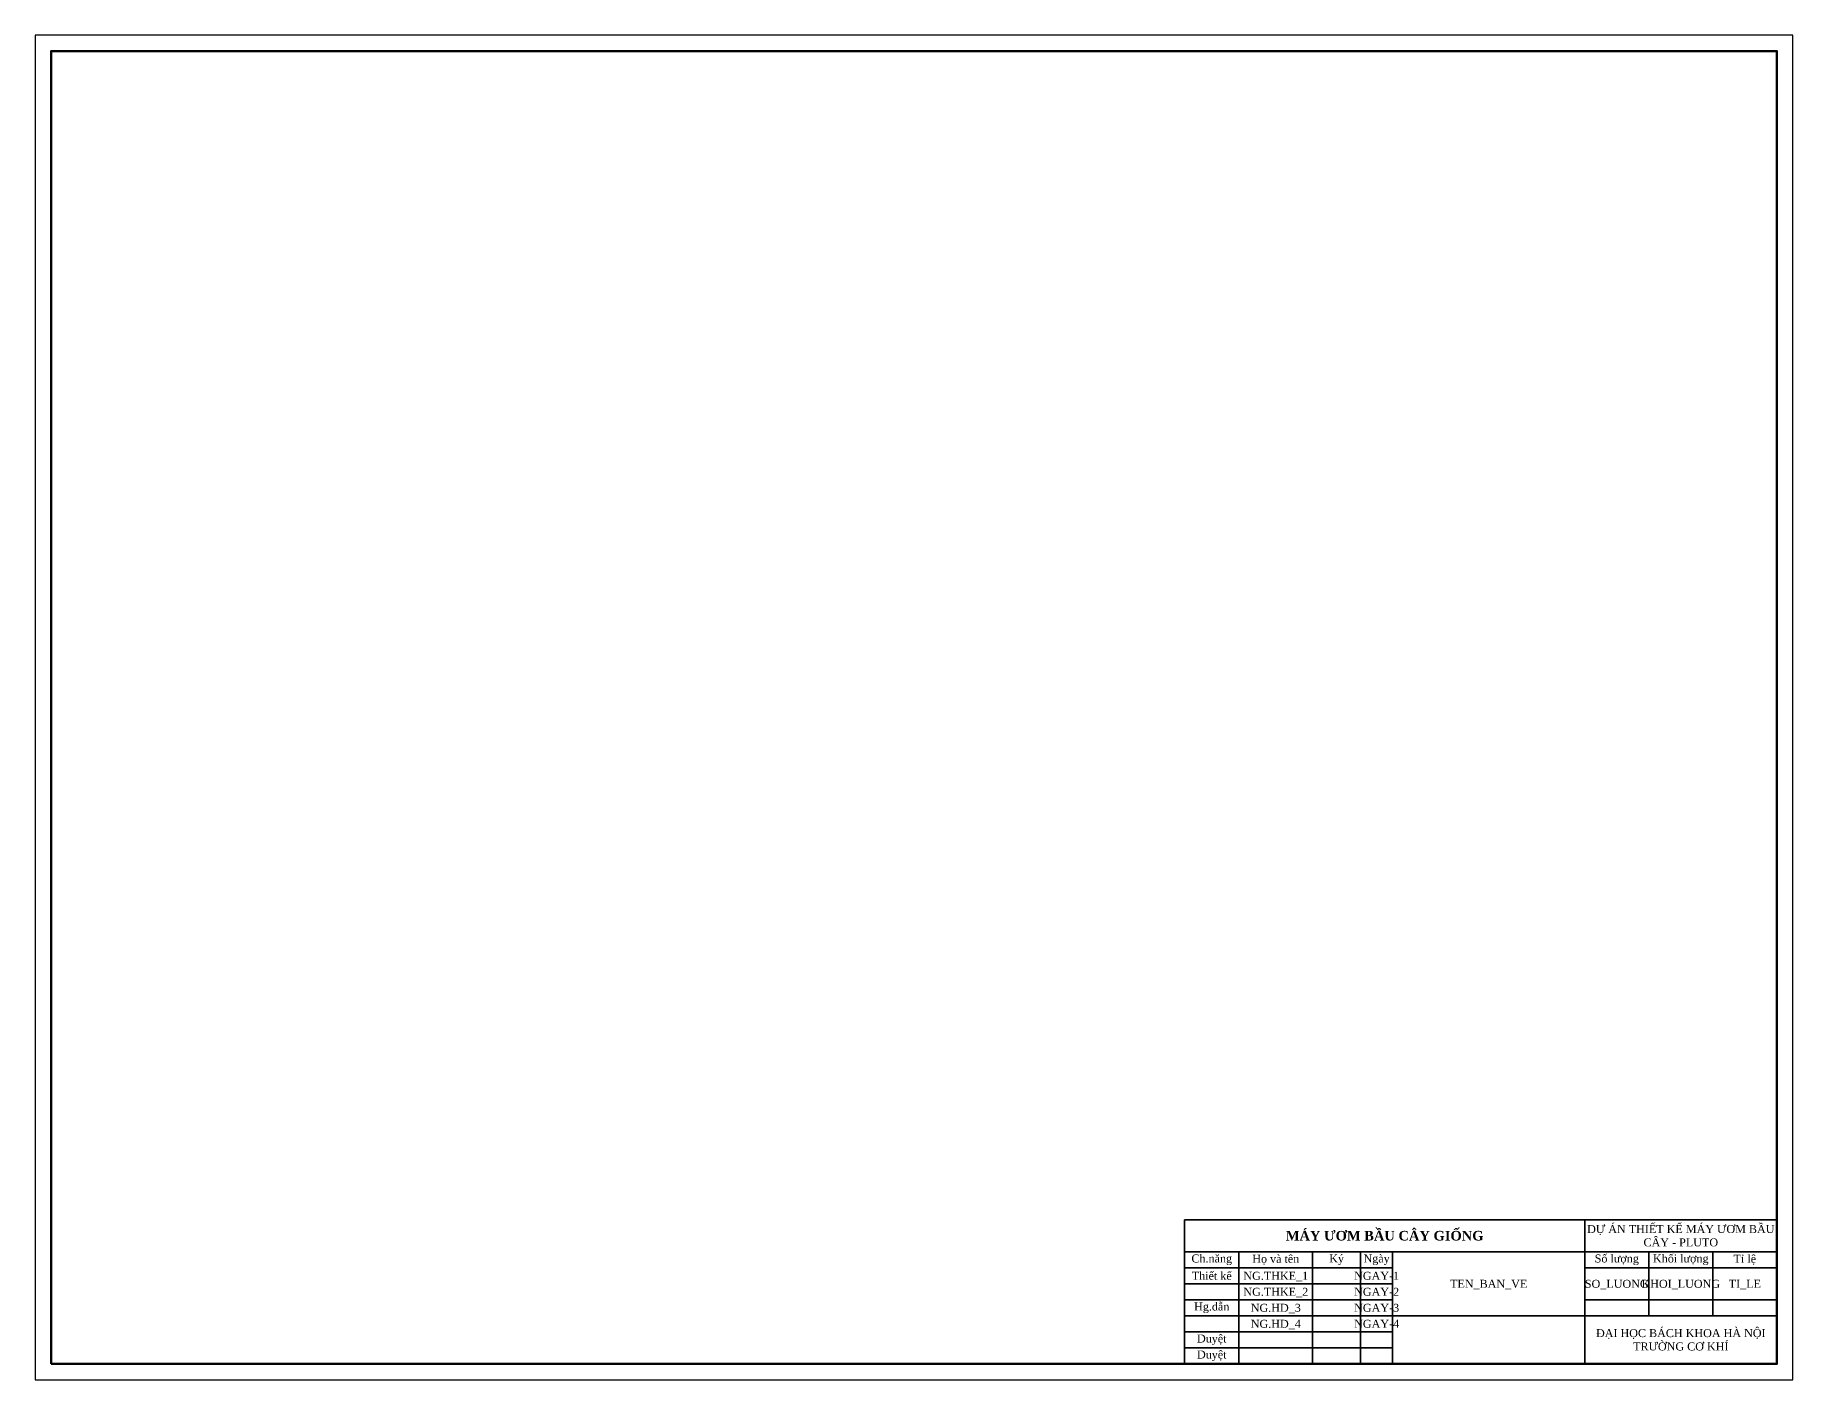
# Model space of a CAD drawing. Header units: millimetres. Extents: x 0 to 4934, y -1200 to 1230.
# Drawn here: x 3540 to 4089, y 388 to 808 of the extents above; entities that cross this region are included whole.
import ezdxf
from ezdxf.enums import TextEntityAlignment as Align

# ---------------------------------------------------------------- set-up
doc = ezdxf.new("R2010")
doc.units = ezdxf.units.MM
doc.header["$LTSCALE"] = 5
doc.header["$MEASUREMENT"] = 0
doc.layers.add('LIENDAM', color=3, linetype='Continuous', lineweight=50)
doc.layers.add('net dam', color=7, linetype='Continuous', lineweight=35)
doc.styles.get("Standard").update_dxf_attribs({"font": 'times.ttf', "height": 2.5})

msp = doc.modelspace()

# ---------------------------------------------------------------- linework, layer by layer
at = {"layer": 'Defpoints'}
msp.add_lwpolyline([(3540, 388.5), (4089, 388.5), (4089, 808.5), (3540, 808.5)], close=True, dxfattribs=at)
at = {"layer": 'LIENDAM'}
msp.add_lwpolyline([(3545, 393.5), (4084, 393.5), (4084, 803.5), (3545, 803.5)], close=True, dxfattribs=at)
at = {"layer": 'net dam'}
for p, q in [((3899, 393.5), (3899, 438.5)), ((3899, 438.5), (4084, 438.5)), ((4024, 393.5), (4024, 438.5)), ((4084, 438.5), (4084, 393.5)), ((3899, 428.5), (4084, 428.5)), ((3916, 393.5), (3916, 428.5)), ((3939, 393.5), (3939, 428.5)), ((3954, 393.5), (3954, 428.5)), ((3964, 393.5), (3964, 428.5)), ((4044, 428.5), (4044, 408.5)), ((4064, 428.5), (4064, 408.5)), ((3899, 423.5), (3964, 423.5)), ((4024, 423.5), (4084, 423.5)), ((3899, 418.5), (3964, 418.5)), ((3899, 413.5), (3964, 413.5)), ((4024, 413.5), (4084, 413.5)), ((3899, 408.5), (4084, 408.5)), ((3899, 403.5), (3964, 403.5)), ((3899, 398.5), (3964, 398.5)), ((4084, 393.5), (3899, 393.5))]:
    msp.add_line(p, q, dxfattribs=at)

# ---------------------------------------------------------------- texts
at = {"layer": 'net dam', "attachment_point": 5}
for s, width, insert, char_height in [('{\\fTimes New Roman|b1|i0|c0|p18;MÁY ƯƠM BẦU CÂY GIỐNG}', 125, (3961.5, 433.5), 3), ('DỰ ÁN THIẾT KẾ MÁY ƯƠM BẦU CÂY - PLUTO', 60, (4054, 433.5), 2.5), ('Ch.năng', 17, (3907.5, 426), 2.5), ('Họ và tên', 23, (3927.5, 426), 2.5), ('Ký', 15, (3946.5, 426), 2.5), ('Ngày', 10, (3959, 426), 2.5), ('Số lượng', 20, (4034, 426), 2.5), ('Khối lượng', 20, (4054, 426), 2.5), ('Tỉ lệ', 20, (4074, 426), 2.5), ('Thiết kế', 17, (3907.5, 421), 2.5), ('Hg.dẫn', 17, (3907.5, 411), 2.5), ('Duyệt', 17, (3907.5, 401), 2.5), ('ĐẠI HỌC BÁCH KHOA HÀ NỘI \\PTRƯỜNG CƠ KHÍ', 60, (4054, 401), 2.5), ('Duyệt', 17, (3907.5, 396), 2.5)]:
    msp.add_mtext_dynamic_manual_height_columns(s, width=width, gutter_width=12.5, heights=[0], dxfattribs=dict(at, insert=insert, char_height=char_height))
at = {"layer": 'net dam'}
for tag, p in [('NG.THKE_1', (3927.5, 421)), ('NG.THKE_2', (3927.5, 416)), ('NGAY-1', (3959, 421)), ('NGAY-2', (3959, 416)), ('TEN_BAN_VE', (3994, 418.5)), ('SO_LUONG', (4034, 418.5)), ('KHOI_LUONG', (4054, 418.5)), ('TI_LE', (4074, 418.5)), ('NG.HD_3', (3927.5, 411)), ('NGAY-3', (3959, 411)), ('NG.HD_4', (3927.5, 406)), ('NGAY-4', (3959, 406))]:
    msp.add_attdef(tag, text='', height=2.5, dxfattribs=at).set_placement(p, align=Align.MIDDLE_CENTER)

doc.saveas('drawing.dxf')
